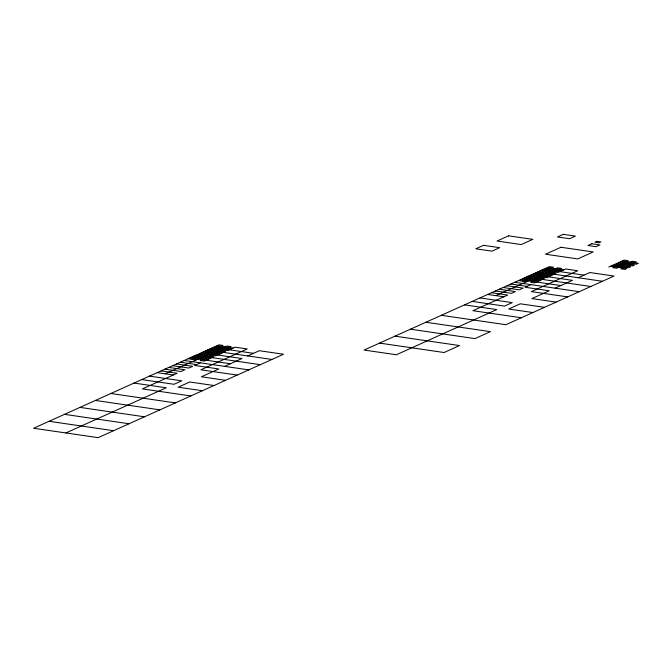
<?xml version="1.0" encoding="UTF-8"?>
<svg xmlns="http://www.w3.org/2000/svg" width="672" height="672" viewBox="0 0 672 672"><rect width="100%" height="100%" fill="white"/><g stroke="black" fill="none" stroke-linecap="round" stroke-linejoin="round"><path stroke-width="1.01" d="M192.133 359.327L223.028 345.425L218.996 344.837L33.6 428.249L98.129 437.657L283.525 354.245L259.325 350.717L247.741 355.933M165.262 373.817L227.06 346.013L231.092 346.601L200.197 360.503L204.229 361.091L213.889 356.748L197.753 354.396M200.365 362.83L194.578 365.434L218.77 368.962L201.39 376.782L225.59 380.31M65.864 432.953L166.286 387.769L134.022 383.065M224.566 366.358L241.945 358.537L201.617 352.657M522.623 281.131L553.518 267.229L549.486 266.641L364.09 350.053L396.354 354.757L496.776 309.582L464.512 304.87M495.751 295.621L557.55 267.817L561.59 268.405L530.687 282.307L534.719 282.895L544.379 278.552L528.242 276.2M530.855 284.634L525.067 287.246L549.259 290.774L531.88 298.586L556.08 302.123M555.055 288.162L572.435 280.342L532.106 274.462M578.231 277.738L589.823 272.521L614.015 276.049L505.873 324.71L441.336 315.302M608.748 267.053L624.196 260.098L628.236 260.686L612.78 267.641L616.812 268.229L632.268 261.274L636.3 261.862L620.852 268.817L624.884 269.405L626.816 268.531L610.68 266.179M622.264 260.971L638.4 263.323L636.468 264.188L620.34 261.836M618.408 262.71L634.536 265.062L632.604 265.927L616.476 263.575M614.544 264.449L630.672 266.801L628.74 267.666L612.612 265.314M547.554 267.515L563.69 269.867M545.622 268.38L561.758 270.732M543.69 269.254L584.027 275.134M541.766 270.119L557.894 272.471L565.622 268.993L577.718 270.757L531.367 291.614L567.672 296.906M539.834 270.992L555.962 273.344L546.311 277.687L530.174 275.335M537.902 271.858L602.431 281.266M535.97 272.723L552.098 275.075M534.038 273.596L550.166 275.948M526.31 277.074L590.839 286.482M524.378 277.939L540.515 280.291M522.446 278.804L538.583 281.156M520.523 279.678L560.851 285.558M518.591 280.543L526.655 281.719M514.727 282.282L579.256 291.69M510.863 284.021L526.999 286.373M506.999 285.76L523.135 288.112L519.271 289.85L503.135 287.498M499.279 289.237L515.407 291.589L511.543 293.328L495.415 290.976M491.551 292.706L507.688 295.058L472.92 310.699L521.321 317.755M487.687 294.445L503.824 296.797M479.968 297.923L512.232 302.627L504.504 306.104L472.24 301.4M544.496 307.331L520.296 303.803L508.704 309.019L532.904 312.547M425.888 322.249L490.417 331.657L474.97 338.612L410.441 329.204M394.993 336.151L459.522 345.559L444.074 352.514L379.537 343.106M217.064 345.702L233.201 348.054M215.132 346.576L231.269 348.928M213.2 347.441L253.537 353.321M211.268 348.314L227.405 350.666L235.133 347.189L247.229 348.953L200.878 369.802L237.174 375.094M209.336 349.18L225.473 351.532L215.813 355.874L199.685 353.522M207.413 350.045L271.942 359.461M205.481 350.918L221.609 353.27M203.549 351.784L219.677 354.136M195.821 355.261L260.35 364.669M193.889 356.135L210.025 358.487M191.957 357L208.093 359.352M190.025 357.865L230.362 363.745M188.101 358.739L196.165 359.915M184.237 360.478L248.766 369.886M180.373 362.216L196.501 364.568M176.509 363.947L192.646 366.299L188.782 368.038L172.645 365.686M168.781 367.424L184.918 369.776L181.054 371.515L164.926 369.163M161.062 370.902L177.19 373.254L142.43 388.895L190.831 395.951M157.198 372.641L173.334 374.993M149.47 376.118L181.734 380.822L174.014 384.292L141.75 379.588M214.007 385.526L189.806 381.998L178.214 387.206L202.415 390.734M110.846 393.49L175.375 402.898M95.399 400.445L159.928 409.853M79.951 407.392L144.48 416.8M64.504 414.347L129.032 423.755M49.048 421.294L113.576 430.702M483.554 245.322L475.826 248.8L491.963 251.152L499.682 247.674L483.554 245.322M508.603 235.83L497.011 241.038L521.212 244.566L532.795 239.358L508.603 235.83M563.287 234.343L557.491 236.956L569.596 238.72L575.383 236.107L563.287 234.343M560.952 247.262L545.504 254.209L577.769 258.913L593.216 251.966L560.952 247.262M596.896 241.332L594.964 242.206L599.004 242.794L600.936 241.92L596.896 241.332M591.839 243.76L587.975 245.498L596.039 246.674L599.903 244.936L591.839 243.76"/></g></svg>
